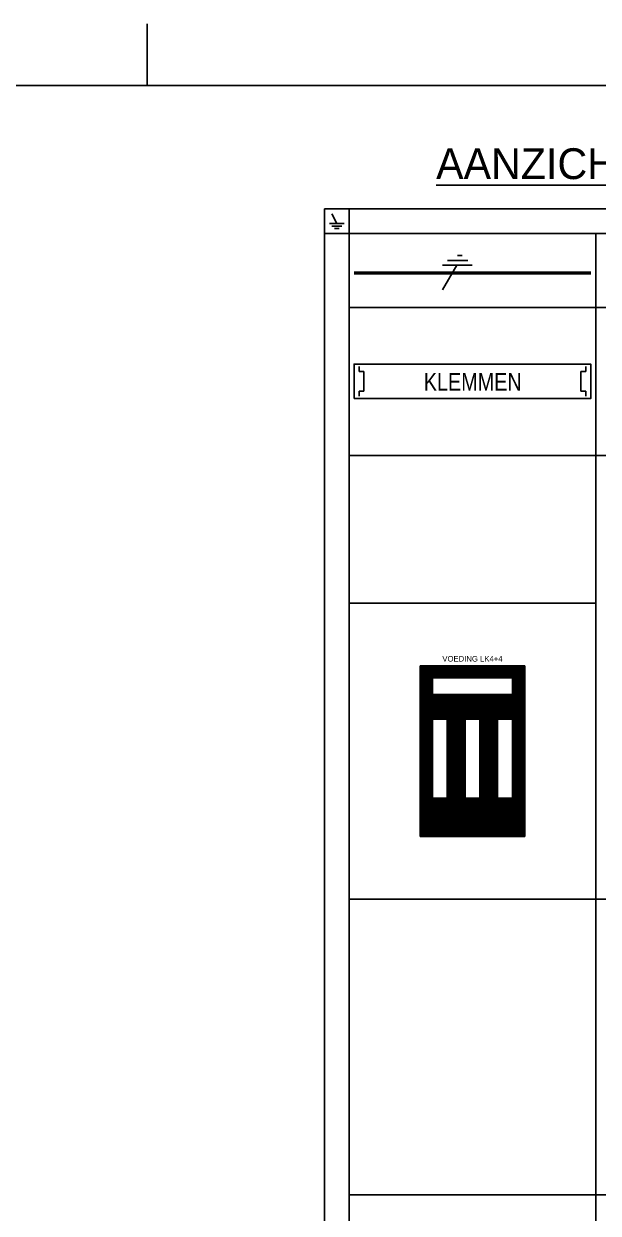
# Model space of a CAD drawing. Header units: millimetres. Extents: x 0 to 420, y 0 to 297.
# Drawn here: x 210 to 303.2, y 104 to 297 of the extents above; entities that cross this region are included whole.
import ezdxf
from ezdxf.enums import TextEntityAlignment as Align

# ---------------------------------------------------------------- set-up
doc = ezdxf.new("R2010")
doc.units = ezdxf.units.MM
for name, color, linetype in [('00kad018', 1, 'CONTINUOUS'), ('00kad070', 5, 'CONTINUOUS'), ('BL$2----_KADER', 7, 'CONTINUOUS'), ('KAST AANZICHT', 1, 'CONTINUOUS'), ('Kast-aanzicht', 1, 'CONTINUOUS')]:
    doc.layers.add(name, color=color, linetype=linetype)
doc.styles.add('BURO-050', font='BUROFONT.shx', dxfattribs={"height": 5})
doc.styles.add('GREEN', font='txt')
doc.styles.add('NOOTER', font='arial.ttf')

# ---------------------------------------------------------------- blocks, each defined once
blk = doc.blocks.new('a3-windesheim-hor')
at = {"layer": '00kad018', "color": 1}
blk.add_line((230, 287), (230, 297), dxfattribs=at)
at = {"layer": '00kad070', "color": 5}
blk.add_line((410, 287), (20, 287), dxfattribs=at)

msp = doc.modelspace()

# ---------------------------------------------------------------- linework, layer by layer
at = {"layer": 'KAST AANZICHT', "color": 1, "linetype": 'Continuous'}
for p, q in [((386.79, 266.97), (258.79, 266.97)), ((258.79, 266.97), (258.79, 90.97)), ((262.79, 266.97), (262.79, 90.97)), ((259.59, 264.57), (261.99, 264.57)), ((259.99, 266.17), (260.79, 264.57)), ((258.79, 262.97), (386.79, 262.97)), ((259.99, 264.17), (261.59, 264.17)), ((260.39, 263.77), (261.19, 263.77)), ((280.34, 259.41), (281.14, 259.41)), ((277.94, 253.81), (280.28, 257.85)), ((277.94, 257.81), (282.74, 257.81)), ((278.74, 258.61), (282.04, 258.61)), ((301.99, 256.69), (263.59, 256.69)), ((301.99, 256.58), (263.59, 256.58)), ((301.99, 256.42), (263.59, 256.42)), ((264.39, 241.37), (264.39, 240.57)), ((301.19, 241.37), (301.19, 240.57)), ((264.39, 240.57), (265.19, 240.57)), ((265.19, 240.57), (265.19, 237.37)), ((301.19, 240.57), (300.39, 240.57)), ((300.39, 240.57), (300.39, 237.37)), ((265.19, 237.37), (264.39, 237.37)), ((264.39, 237.37), (264.39, 236.57)), ((300.39, 237.37), (301.19, 237.37)), ((301.19, 237.37), (301.19, 236.57))]:
    msp.add_line(p, q, dxfattribs=at)
at = {"layer": 'KAST AANZICHT', "linetype": 'Continuous'}
for p, q in [((276.31, 192.81), (274.31, 192.81)), ((276.31, 192.73), (274.31, 192.73)), ((276.31, 192.65), (274.31, 192.65)), ((276.31, 192.57), (274.31, 192.57)), ((276.31, 192.49), (274.31, 192.49)), ((276.31, 192.41), (274.31, 192.41)), ((276.31, 192.33), (274.31, 192.33)), ((276.31, 192.25), (274.31, 192.25)), ((276.31, 192.17), (274.31, 192.17)), ((276.31, 192.09), (274.31, 192.09)), ((276.31, 192.01), (274.31, 192.01)), ((276.31, 191.93), (274.31, 191.93)), ((276.31, 191.85), (274.31, 191.85)), ((276.31, 191.77), (274.31, 191.77)), ((276.31, 191.69), (274.31, 191.69)), ((276.31, 191.61), (274.31, 191.61)), ((276.31, 191.53), (274.31, 191.53)), ((276.31, 191.45), (274.31, 191.45)), ((276.31, 191.37), (274.31, 191.37)), ((276.31, 191.29), (274.31, 191.29)), ((276.31, 191.21), (274.31, 191.21)), ((276.31, 191.13), (274.31, 191.13)), ((289.27, 192.81), (276.31, 192.81)), ((289.27, 192.73), (276.31, 192.73)), ((289.27, 192.65), (276.31, 192.65)), ((289.27, 192.57), (276.31, 192.57)), ((289.27, 192.49), (276.31, 192.49)), ((289.27, 192.41), (276.31, 192.41)), ((289.27, 192.33), (276.31, 192.33)), ((289.27, 192.25), (276.31, 192.25)), ((289.27, 192.17), (276.31, 192.17)), ((289.27, 192.09), (276.31, 192.09)), ((289.27, 192.01), (276.31, 192.01)), ((289.27, 191.93), (276.31, 191.93)), ((289.27, 191.85), (276.31, 191.85)), ((289.27, 191.77), (276.31, 191.77)), ((289.27, 191.69), (276.31, 191.69)), ((289.27, 191.61), (276.31, 191.61)), ((289.27, 191.53), (276.31, 191.53)), ((289.27, 191.45), (276.31, 191.45)), ((289.27, 191.37), (276.31, 191.37)), ((289.27, 191.29), (276.31, 191.29)), ((289.27, 191.21), (276.31, 191.21)), ((289.27, 191.13), (276.31, 191.13)), ((289.27, 192.81), (289.27, 190.89)), ((291.27, 192.73), (289.27, 192.73)), ((291.27, 192.65), (289.27, 192.65)), ((291.27, 192.57), (289.27, 192.57)), ((291.27, 192.49), (289.27, 192.49)), ((291.27, 192.41), (289.27, 192.41)), ((291.27, 192.33), (289.27, 192.33)), ((291.27, 192.25), (289.27, 192.25)), ((291.27, 192.17), (289.27, 192.17)), ((291.27, 192.09), (289.27, 192.09)), ((291.27, 192.01), (289.27, 192.01)), ((291.27, 191.93), (289.27, 191.93)), ((291.27, 191.85), (289.27, 191.85)), ((291.27, 191.77), (289.27, 191.77)), ((291.27, 191.69), (289.27, 191.69)), ((291.27, 191.61), (289.27, 191.61)), ((291.27, 191.53), (289.27, 191.53)), ((291.27, 191.45), (289.27, 191.45)), ((291.27, 191.37), (289.27, 191.37)), ((291.27, 191.29), (289.27, 191.29)), ((291.27, 191.21), (289.27, 191.21)), ((291.27, 191.13), (289.27, 191.13)), ((276.31, 191.05), (274.31, 191.05)), ((276.31, 190.97), (274.31, 190.97)), ((276.31, 190.89), (274.31, 190.89)), ((276.31, 190.81), (274.31, 190.81)), ((276.31, 190.73), (274.31, 190.73)), ((276.31, 190.65), (274.31, 190.65)), ((276.31, 190.57), (274.31, 190.57)), ((276.31, 190.49), (274.31, 190.49)), ((276.31, 190.41), (274.31, 190.41)), ((276.31, 190.33), (274.31, 190.33)), ((276.31, 190.25), (274.31, 190.25)), ((276.31, 190.17), (274.31, 190.17)), ((276.31, 190.09), (274.31, 190.09)), ((276.31, 190.01), (274.31, 190.01)), ((276.31, 189.93), (274.31, 189.93)), ((276.31, 189.85), (274.31, 189.85)), ((276.31, 189.77), (274.31, 189.77)), ((276.31, 189.69), (274.31, 189.69)), ((276.31, 189.61), (274.31, 189.61)), ((276.31, 189.53), (274.31, 189.53)), ((276.31, 189.45), (274.31, 189.45)), ((276.31, 189.37), (274.31, 189.37)), ((276.31, 189.29), (274.31, 189.29)), ((276.31, 189.21), (274.31, 189.21)), ((289.27, 191.05), (276.31, 191.05)), ((289.27, 190.97), (276.31, 190.97)), ((291.27, 191.05), (289.27, 191.05)), ((291.27, 190.97), (289.27, 190.97)), ((291.27, 190.89), (289.27, 190.89)), ((291.27, 190.81), (289.27, 190.81)), ((291.27, 190.73), (289.27, 190.73)), ((291.27, 190.65), (289.27, 190.65)), ((291.27, 190.57), (289.27, 190.57)), ((291.27, 190.49), (289.27, 190.49)), ((291.27, 190.41), (289.27, 190.41)), ((291.27, 190.33), (289.27, 190.33)), ((291.27, 190.25), (289.27, 190.25)), ((291.27, 190.17), (289.27, 190.17)), ((291.27, 190.09), (289.27, 190.09)), ((291.27, 190.01), (289.27, 190.01)), ((291.27, 189.93), (289.27, 189.93)), ((291.27, 189.85), (289.27, 189.85)), ((291.27, 189.77), (289.27, 189.77)), ((291.27, 189.69), (289.27, 189.69)), ((291.27, 189.61), (289.27, 189.61)), ((291.27, 189.53), (289.27, 189.53)), ((291.27, 189.45), (289.27, 189.45)), ((291.27, 189.37), (289.27, 189.37)), ((291.27, 189.29), (289.27, 189.29)), ((291.27, 189.21), (289.27, 189.21)), ((276.31, 189.13), (274.31, 189.13)), ((276.31, 189.05), (274.31, 189.05)), ((276.31, 188.97), (274.31, 188.97)), ((276.31, 188.89), (274.31, 188.89)), ((276.31, 188.81), (274.31, 188.81)), ((276.31, 188.73), (274.31, 188.73)), ((276.31, 188.65), (274.31, 188.65)), ((276.31, 188.57), (274.31, 188.57)), ((276.31, 188.49), (274.31, 188.49)), ((276.31, 188.41), (274.31, 188.41)), ((276.31, 188.33), (274.31, 188.33)), ((276.31, 188.25), (274.31, 188.25)), ((291.27, 188.09), (274.31, 188.09)), ((291.27, 188.01), (274.31, 188.01)), ((291.27, 187.93), (274.31, 187.93)), ((291.27, 187.85), (274.31, 187.85)), ((291.27, 187.77), (274.31, 187.77)), ((291.27, 187.69), (274.31, 187.69)), ((291.27, 187.61), (274.31, 187.61)), ((291.27, 187.53), (274.31, 187.53)), ((291.27, 187.45), (274.31, 187.45)), ((291.27, 187.37), (274.31, 187.37)), ((291.27, 187.29), (274.31, 187.29)), ((291.27, 189.13), (289.27, 189.13)), ((291.27, 189.05), (289.27, 189.05)), ((291.27, 188.97), (289.27, 188.97)), ((291.27, 188.89), (289.27, 188.89)), ((291.27, 188.81), (289.27, 188.81)), ((291.27, 188.73), (289.27, 188.73)), ((291.27, 188.65), (289.27, 188.65)), ((291.27, 188.57), (289.27, 188.57)), ((291.27, 188.49), (289.27, 188.49)), ((291.27, 188.41), (289.27, 188.41)), ((291.27, 188.33), (289.27, 188.33)), ((291.27, 188.25), (289.27, 188.25)), ((291.27, 188.17), (289.27, 188.17)), ((291.27, 188.17), (289.27, 188.17)), ((291.27, 184.17), (291.27, 188.17)), ((291.27, 187.21), (274.31, 187.21)), ((291.27, 187.13), (274.31, 187.13)), ((291.27, 187.05), (274.31, 187.05)), ((291.27, 186.97), (274.31, 186.97)), ((291.27, 186.89), (274.31, 186.89)), ((291.27, 186.81), (274.31, 186.81)), ((291.27, 186.73), (274.31, 186.73)), ((291.27, 186.65), (274.31, 186.65)), ((291.27, 186.57), (274.31, 186.57)), ((291.27, 186.49), (274.31, 186.49)), ((291.27, 186.41), (274.31, 186.41)), ((291.27, 186.33), (274.31, 186.33)), ((291.27, 186.25), (274.31, 186.25)), ((291.27, 186.17), (274.31, 186.17)), ((291.27, 186.09), (274.31, 186.09)), ((291.27, 186.01), (274.31, 186.01)), ((291.27, 185.93), (274.31, 185.93)), ((291.27, 185.85), (274.31, 185.85)), ((291.27, 185.77), (274.31, 185.77)), ((291.27, 185.69), (274.31, 185.69)), ((291.27, 185.61), (274.31, 185.61)), ((291.27, 185.53), (274.31, 185.53)), ((291.27, 185.45), (274.31, 185.45)), ((291.27, 185.37), (274.31, 185.37)), ((291.27, 185.29), (274.31, 185.29)), ((291.27, 185.21), (274.31, 185.21)), ((291.27, 185.13), (274.31, 185.13)), ((291.27, 185.05), (274.31, 185.05)), ((291.27, 184.97), (274.31, 184.97)), ((291.27, 184.89), (274.31, 184.89)), ((291.27, 184.81), (274.31, 184.81)), ((291.27, 184.73), (274.31, 184.73)), ((291.27, 184.65), (274.31, 184.65)), ((291.27, 184.57), (274.31, 184.57)), ((291.27, 184.49), (274.31, 184.49)), ((291.27, 184.41), (274.31, 184.41)), ((291.27, 184.33), (274.31, 184.33)), ((291.27, 184.25), (274.31, 184.25)), ((291.27, 184.17), (274.31, 184.17)), ((276.31, 184.17), (274.31, 184.17)), ((276.31, 184.09), (274.31, 184.09)), ((276.31, 184.01), (274.31, 184.01)), ((276.31, 183.93), (274.31, 183.93)), ((276.31, 183.85), (274.31, 183.85)), ((276.31, 183.77), (274.31, 183.77)), ((276.31, 183.69), (274.31, 183.69)), ((276.31, 183.61), (274.31, 183.61)), ((276.31, 183.53), (274.31, 183.53)), ((276.31, 183.45), (274.31, 183.45)), ((276.31, 183.37), (274.31, 183.37)), ((276.31, 171.37), (276.31, 184.17)), ((281.59, 184.17), (278.71, 184.17)), ((278.71, 184.17), (281.59, 184.17)), ((281.59, 184.09), (278.71, 184.09)), ((281.59, 184.01), (278.71, 184.01)), ((281.59, 183.93), (278.71, 183.93)), ((281.59, 183.85), (278.71, 183.85)), ((281.59, 183.77), (278.71, 183.77)), ((281.59, 183.69), (278.71, 183.69)), ((281.59, 183.61), (278.71, 183.61)), ((281.59, 183.53), (278.71, 183.53)), ((281.59, 183.45), (278.71, 183.45)), ((281.59, 183.37), (278.71, 183.37)), ((281.59, 171.37), (281.59, 184.17)), ((281.59, 184.17), (291.27, 184.17)), ((283.99, 184.17), (283.99, 171.37)), ((286.87, 184.17), (283.99, 184.17)), ((286.87, 184.09), (283.99, 184.09)), ((286.87, 184.01), (283.99, 184.01)), ((286.87, 183.93), (283.99, 183.93)), ((286.87, 183.85), (283.99, 183.85)), ((286.87, 183.77), (283.99, 183.77)), ((286.87, 183.69), (283.99, 183.69)), ((286.87, 183.61), (283.99, 183.61)), ((286.87, 183.53), (283.99, 183.53)), ((286.87, 183.45), (283.99, 183.45)), ((286.87, 183.37), (283.99, 183.37)), ((289.27, 184.17), (289.27, 171.37)), ((291.27, 184.17), (289.27, 184.17)), ((291.27, 184.09), (289.27, 184.09)), ((291.27, 184.01), (289.27, 184.01)), ((291.27, 183.93), (289.27, 183.93)), ((291.27, 183.85), (289.27, 183.85)), ((291.27, 183.77), (289.27, 183.77)), ((291.27, 183.69), (289.27, 183.69)), ((291.27, 183.61), (289.27, 183.61)), ((291.27, 183.53), (289.27, 183.53)), ((291.27, 183.45), (289.27, 183.45)), ((291.27, 183.37), (289.27, 183.37)), ((276.31, 183.29), (274.31, 183.29)), ((276.31, 183.21), (274.31, 183.21)), ((276.31, 183.13), (274.31, 183.13)), ((276.31, 183.05), (274.31, 183.05)), ((276.31, 182.97), (274.31, 182.97)), ((276.31, 182.89), (274.31, 182.89)), ((276.31, 182.81), (274.31, 182.81)), ((276.31, 182.73), (274.31, 182.73)), ((276.31, 182.65), (274.31, 182.65)), ((276.31, 182.57), (274.31, 182.57)), ((276.31, 182.49), (274.31, 182.49)), ((276.31, 182.41), (274.31, 182.41)), ((276.31, 182.33), (274.31, 182.33)), ((276.31, 182.25), (274.31, 182.25)), ((276.31, 182.17), (274.31, 182.17)), ((276.31, 182.09), (274.31, 182.09)), ((276.31, 182.01), (274.31, 182.01)), ((276.31, 181.93), (274.31, 181.93)), ((276.31, 181.85), (274.31, 181.85)), ((276.31, 181.77), (274.31, 181.77)), ((276.31, 181.69), (274.31, 181.69)), ((276.31, 181.61), (274.31, 181.61)), ((276.31, 181.53), (274.31, 181.53)), ((276.31, 181.45), (274.31, 181.45)), ((281.59, 183.29), (278.71, 183.29)), ((281.59, 183.21), (278.71, 183.21)), ((281.59, 183.13), (278.71, 183.13)), ((281.59, 183.05), (278.71, 183.05)), ((281.59, 182.97), (278.71, 182.97)), ((281.59, 182.89), (278.71, 182.89)), ((281.59, 182.81), (278.71, 182.81)), ((281.59, 182.73), (278.71, 182.73)), ((281.59, 182.65), (278.71, 182.65)), ((281.59, 182.57), (278.71, 182.57)), ((281.59, 182.49), (278.71, 182.49)), ((281.59, 182.41), (278.71, 182.41)), ((281.59, 182.33), (278.71, 182.33)), ((281.59, 182.25), (278.71, 182.25)), ((281.59, 182.17), (278.71, 182.17)), ((281.59, 182.09), (278.71, 182.09)), ((281.59, 182.01), (278.71, 182.01)), ((281.59, 181.93), (278.71, 181.93)), ((281.59, 181.85), (278.71, 181.85)), ((281.59, 181.77), (278.71, 181.77)), ((281.59, 181.69), (278.71, 181.69)), ((281.59, 181.61), (278.71, 181.61)), ((281.59, 181.53), (278.71, 181.53)), ((281.59, 181.45), (278.71, 181.45)), ((286.87, 183.29), (283.99, 183.29)), ((286.87, 183.21), (283.99, 183.21)), ((286.87, 183.13), (283.99, 183.13)), ((286.87, 183.05), (283.99, 183.05)), ((286.87, 182.97), (283.99, 182.97)), ((286.87, 182.89), (283.99, 182.89)), ((286.87, 182.81), (283.99, 182.81)), ((286.87, 182.73), (283.99, 182.73)), ((286.87, 182.65), (283.99, 182.65)), ((286.87, 182.57), (283.99, 182.57)), ((286.87, 182.49), (283.99, 182.49)), ((286.87, 182.41), (283.99, 182.41)), ((286.87, 182.33), (283.99, 182.33)), ((286.87, 182.25), (283.99, 182.25)), ((286.87, 182.17), (283.99, 182.17)), ((286.87, 182.09), (283.99, 182.09)), ((286.87, 182.01), (283.99, 182.01)), ((286.87, 181.93), (283.99, 181.93)), ((286.87, 181.85), (283.99, 181.85)), ((286.87, 181.77), (283.99, 181.77)), ((286.87, 181.69), (283.99, 181.69)), ((286.87, 181.61), (283.99, 181.61)), ((286.87, 181.53), (283.99, 181.53)), ((286.87, 181.45), (283.99, 181.45)), ((291.27, 183.29), (289.27, 183.29)), ((291.27, 183.21), (289.27, 183.21)), ((291.27, 183.13), (289.27, 183.13)), ((291.27, 183.05), (289.27, 183.05)), ((291.27, 182.97), (289.27, 182.97)), ((291.27, 182.89), (289.27, 182.89)), ((291.27, 182.81), (289.27, 182.81)), ((291.27, 182.73), (289.27, 182.73)), ((291.27, 182.65), (289.27, 182.65)), ((291.27, 182.57), (289.27, 182.57)), ((291.27, 182.49), (289.27, 182.49)), ((291.27, 182.41), (289.27, 182.41)), ((291.27, 182.33), (289.27, 182.33)), ((291.27, 182.25), (289.27, 182.25)), ((291.27, 182.17), (289.27, 182.17)), ((291.27, 182.09), (289.27, 182.09)), ((291.27, 182.01), (289.27, 182.01)), ((291.27, 181.93), (289.27, 181.93)), ((291.27, 181.85), (289.27, 181.85)), ((291.27, 181.77), (289.27, 181.77)), ((291.27, 181.69), (289.27, 181.69)), ((291.27, 181.61), (289.27, 181.61)), ((291.27, 181.53), (289.27, 181.53)), ((291.27, 181.45), (289.27, 181.45)), ((276.31, 181.37), (274.31, 181.37)), ((276.31, 181.29), (274.31, 181.29)), ((276.31, 181.21), (274.31, 181.21)), ((276.31, 181.13), (274.31, 181.13)), ((276.31, 181.05), (274.31, 181.05)), ((276.31, 180.97), (274.31, 180.97)), ((276.31, 180.89), (274.31, 180.89)), ((276.31, 180.81), (274.31, 180.81)), ((276.31, 180.73), (274.31, 180.73)), ((276.31, 180.65), (274.31, 180.65)), ((276.31, 180.57), (274.31, 180.57)), ((276.31, 180.49), (274.31, 180.49)), ((276.31, 180.41), (274.31, 180.41)), ((276.31, 180.33), (274.31, 180.33)), ((276.31, 180.25), (274.31, 180.25)), ((276.31, 180.17), (274.31, 180.17)), ((276.31, 180.09), (274.31, 180.09)), ((276.31, 180.01), (274.31, 180.01)), ((276.31, 179.93), (274.31, 179.93)), ((276.31, 179.85), (274.31, 179.85)), ((276.31, 179.77), (274.31, 179.77)), ((276.31, 179.69), (274.31, 179.69)), ((276.31, 179.61), (274.31, 179.61)), ((276.31, 179.53), (274.31, 179.53)), ((281.59, 181.37), (278.71, 181.37)), ((281.59, 181.29), (278.71, 181.29)), ((281.59, 181.21), (278.71, 181.21)), ((281.59, 181.13), (278.71, 181.13)), ((281.59, 181.05), (278.71, 181.05)), ((281.59, 180.97), (278.71, 180.97)), ((281.59, 180.89), (278.71, 180.89)), ((281.59, 180.81), (278.71, 180.81)), ((281.59, 180.73), (278.71, 180.73)), ((281.59, 180.65), (278.71, 180.65)), ((281.59, 180.57), (278.71, 180.57)), ((281.59, 180.49), (278.71, 180.49)), ((281.59, 180.41), (278.71, 180.41)), ((281.59, 180.33), (278.71, 180.33)), ((281.59, 180.25), (278.71, 180.25)), ((281.59, 180.17), (278.71, 180.17)), ((281.59, 180.09), (278.71, 180.09)), ((281.59, 180.01), (278.71, 180.01)), ((281.59, 179.93), (278.71, 179.93)), ((281.59, 179.85), (278.71, 179.85)), ((281.59, 179.77), (278.71, 179.77)), ((281.59, 179.69), (278.71, 179.69)), ((281.59, 179.61), (278.71, 179.61)), ((281.59, 179.53), (278.71, 179.53)), ((286.87, 181.37), (283.99, 181.37)), ((286.87, 181.29), (283.99, 181.29)), ((286.87, 181.21), (283.99, 181.21)), ((286.87, 181.13), (283.99, 181.13)), ((286.87, 181.05), (283.99, 181.05)), ((286.87, 180.97), (283.99, 180.97)), ((286.87, 180.89), (283.99, 180.89)), ((286.87, 180.81), (283.99, 180.81)), ((286.87, 180.73), (283.99, 180.73)), ((286.87, 180.65), (283.99, 180.65)), ((286.87, 180.57), (283.99, 180.57)), ((286.87, 180.49), (283.99, 180.49)), ((286.87, 180.41), (283.99, 180.41)), ((286.87, 180.33), (283.99, 180.33)), ((286.87, 180.25), (283.99, 180.25)), ((286.87, 180.17), (283.99, 180.17)), ((286.87, 180.09), (283.99, 180.09)), ((286.87, 180.01), (283.99, 180.01)), ((286.87, 179.93), (283.99, 179.93)), ((286.87, 179.85), (283.99, 179.85)), ((286.87, 179.77), (283.99, 179.77)), ((286.87, 179.69), (283.99, 179.69)), ((286.87, 179.61), (283.99, 179.61)), ((286.87, 179.53), (283.99, 179.53)), ((291.27, 181.37), (289.27, 181.37)), ((291.27, 181.29), (289.27, 181.29)), ((291.27, 181.21), (289.27, 181.21)), ((291.27, 181.13), (289.27, 181.13)), ((291.27, 181.05), (289.27, 181.05)), ((291.27, 180.97), (289.27, 180.97)), ((291.27, 180.89), (289.27, 180.89)), ((291.27, 180.81), (289.27, 180.81)), ((291.27, 180.73), (289.27, 180.73)), ((291.27, 180.65), (289.27, 180.65)), ((291.27, 180.57), (289.27, 180.57)), ((291.27, 180.49), (289.27, 180.49)), ((291.27, 180.41), (289.27, 180.41)), ((291.27, 180.33), (289.27, 180.33)), ((291.27, 180.25), (289.27, 180.25)), ((291.27, 180.17), (289.27, 180.17)), ((291.27, 180.09), (289.27, 180.09)), ((291.27, 180.01), (289.27, 180.01)), ((291.27, 179.93), (289.27, 179.93)), ((291.27, 179.85), (289.27, 179.85)), ((291.27, 179.77), (289.27, 179.77)), ((291.27, 179.69), (289.27, 179.69)), ((291.27, 179.61), (289.27, 179.61)), ((291.27, 179.53), (289.27, 179.53)), ((276.31, 179.45), (274.31, 179.45)), ((276.31, 179.37), (274.31, 179.37)), ((276.31, 179.29), (274.31, 179.29)), ((276.31, 179.21), (274.31, 179.21)), ((276.31, 179.13), (274.31, 179.13)), ((276.31, 179.05), (274.31, 179.05)), ((276.31, 178.97), (274.31, 178.97)), ((276.31, 178.89), (274.31, 178.89)), ((276.31, 178.81), (274.31, 178.81)), ((276.31, 178.73), (274.31, 178.73)), ((276.31, 178.65), (274.31, 178.65)), ((276.31, 178.57), (274.31, 178.57)), ((276.31, 178.49), (274.31, 178.49)), ((276.31, 178.41), (274.31, 178.41)), ((276.31, 178.33), (274.31, 178.33)), ((276.31, 178.25), (274.31, 178.25)), ((276.31, 178.17), (274.31, 178.17)), ((276.31, 178.09), (274.31, 178.09)), ((276.31, 178.01), (274.31, 178.01)), ((276.31, 177.93), (274.31, 177.93)), ((276.31, 177.85), (274.31, 177.85)), ((276.31, 177.77), (274.31, 177.77)), ((276.31, 177.69), (274.31, 177.69)), ((276.31, 177.61), (274.31, 177.61)), ((281.59, 179.45), (278.71, 179.45)), ((281.59, 179.37), (278.71, 179.37)), ((281.59, 179.29), (278.71, 179.29)), ((281.59, 179.21), (278.71, 179.21)), ((281.59, 179.13), (278.71, 179.13)), ((281.59, 179.05), (278.71, 179.05)), ((281.59, 178.97), (278.71, 178.97)), ((281.59, 178.89), (278.71, 178.89)), ((281.59, 178.81), (278.71, 178.81)), ((281.59, 178.73), (278.71, 178.73)), ((281.59, 178.65), (278.71, 178.65)), ((281.59, 178.57), (278.71, 178.57)), ((281.59, 178.49), (278.71, 178.49)), ((281.59, 178.41), (278.71, 178.41)), ((281.59, 178.33), (278.71, 178.33)), ((281.59, 178.25), (278.71, 178.25)), ((281.59, 178.17), (278.71, 178.17)), ((281.59, 178.09), (278.71, 178.09)), ((281.59, 178.01), (278.71, 178.01)), ((281.59, 177.93), (278.71, 177.93)), ((281.59, 177.85), (278.71, 177.85)), ((281.59, 177.77), (278.71, 177.77)), ((281.59, 177.69), (278.71, 177.69)), ((281.59, 177.61), (278.71, 177.61)), ((286.87, 179.45), (283.99, 179.45)), ((286.87, 179.37), (283.99, 179.37)), ((286.87, 179.29), (283.99, 179.29)), ((286.87, 179.21), (283.99, 179.21)), ((286.87, 179.13), (283.99, 179.13)), ((286.87, 179.05), (283.99, 179.05)), ((286.87, 178.97), (283.99, 178.97)), ((286.87, 178.89), (283.99, 178.89)), ((286.87, 178.81), (283.99, 178.81)), ((286.87, 178.73), (283.99, 178.73)), ((286.87, 178.65), (283.99, 178.65)), ((286.87, 178.57), (283.99, 178.57)), ((286.87, 178.49), (283.99, 178.49)), ((286.87, 178.41), (283.99, 178.41)), ((286.87, 178.33), (283.99, 178.33)), ((286.87, 178.25), (283.99, 178.25)), ((286.87, 178.17), (283.99, 178.17)), ((286.87, 178.09), (283.99, 178.09)), ((286.87, 178.01), (283.99, 178.01)), ((286.87, 177.93), (283.99, 177.93)), ((286.87, 177.85), (283.99, 177.85)), ((286.87, 177.77), (283.99, 177.77)), ((286.87, 177.69), (283.99, 177.69)), ((286.87, 177.61), (283.99, 177.61)), ((291.27, 179.45), (289.27, 179.45)), ((291.27, 179.37), (289.27, 179.37)), ((291.27, 179.29), (289.27, 179.29)), ((291.27, 179.21), (289.27, 179.21)), ((291.27, 179.13), (289.27, 179.13)), ((291.27, 179.05), (289.27, 179.05)), ((291.27, 178.97), (289.27, 178.97)), ((291.27, 178.89), (289.27, 178.89)), ((291.27, 178.81), (289.27, 178.81)), ((291.27, 178.73), (289.27, 178.73)), ((291.27, 178.65), (289.27, 178.65)), ((291.27, 178.57), (289.27, 178.57)), ((291.27, 178.49), (289.27, 178.49)), ((291.27, 178.41), (289.27, 178.41)), ((291.27, 178.33), (289.27, 178.33)), ((291.27, 178.25), (289.27, 178.25)), ((291.27, 178.17), (289.27, 178.17)), ((291.27, 178.09), (289.27, 178.09)), ((291.27, 178.01), (289.27, 178.01)), ((291.27, 177.93), (289.27, 177.93)), ((291.27, 177.85), (289.27, 177.85)), ((291.27, 177.77), (289.27, 177.77)), ((291.27, 177.69), (289.27, 177.69)), ((291.27, 177.61), (289.27, 177.61)), ((276.31, 177.53), (274.31, 177.53)), ((276.31, 177.45), (274.31, 177.45)), ((276.31, 177.37), (274.31, 177.37)), ((276.31, 177.29), (274.31, 177.29)), ((276.31, 177.21), (274.31, 177.21)), ((276.31, 177.13), (274.31, 177.13)), ((276.31, 177.05), (274.31, 177.05)), ((276.31, 176.97), (274.31, 176.97)), ((276.31, 176.89), (274.31, 176.89)), ((276.31, 176.81), (274.31, 176.81)), ((276.31, 176.73), (274.31, 176.73)), ((276.31, 176.65), (274.31, 176.65)), ((276.31, 176.57), (274.31, 176.57)), ((276.31, 176.49), (274.31, 176.49)), ((276.31, 176.41), (274.31, 176.41)), ((276.31, 176.33), (274.31, 176.33)), ((276.31, 176.25), (274.31, 176.25)), ((276.31, 176.17), (274.31, 176.17)), ((276.31, 176.09), (274.31, 176.09)), ((276.31, 176.01), (274.31, 176.01)), ((276.31, 175.93), (274.31, 175.93)), ((276.31, 175.85), (274.31, 175.85)), ((276.31, 175.77), (274.31, 175.77)), ((276.31, 175.69), (274.31, 175.69)), ((281.59, 177.53), (278.71, 177.53)), ((281.59, 177.45), (278.71, 177.45)), ((281.59, 177.37), (278.71, 177.37)), ((281.59, 177.29), (278.71, 177.29)), ((281.59, 177.21), (278.71, 177.21)), ((281.59, 177.13), (278.71, 177.13)), ((281.59, 177.05), (278.71, 177.05)), ((281.59, 176.97), (278.71, 176.97)), ((281.59, 176.89), (278.71, 176.89)), ((281.59, 176.81), (278.71, 176.81)), ((281.59, 176.73), (278.71, 176.73)), ((281.59, 176.65), (278.71, 176.65)), ((281.59, 176.57), (278.71, 176.57)), ((281.59, 176.49), (278.71, 176.49)), ((281.59, 176.41), (278.71, 176.41)), ((281.59, 176.33), (278.71, 176.33)), ((281.59, 176.25), (278.71, 176.25)), ((281.59, 176.17), (278.71, 176.17)), ((281.59, 176.09), (278.71, 176.09)), ((281.59, 176.01), (278.71, 176.01)), ((281.59, 175.93), (278.71, 175.93)), ((281.59, 175.85), (278.71, 175.85)), ((281.59, 175.77), (278.71, 175.77)), ((281.59, 175.69), (278.71, 175.69)), ((286.87, 177.53), (283.99, 177.53)), ((286.87, 177.45), (283.99, 177.45)), ((286.87, 177.37), (283.99, 177.37)), ((286.87, 177.29), (283.99, 177.29)), ((286.87, 177.21), (283.99, 177.21)), ((286.87, 177.13), (283.99, 177.13)), ((286.87, 177.05), (283.99, 177.05)), ((286.87, 176.97), (283.99, 176.97)), ((286.87, 176.89), (283.99, 176.89)), ((286.87, 176.81), (283.99, 176.81)), ((286.87, 176.73), (283.99, 176.73)), ((286.87, 176.65), (283.99, 176.65)), ((286.87, 176.57), (283.99, 176.57)), ((286.87, 176.49), (283.99, 176.49)), ((286.87, 176.41), (283.99, 176.41)), ((286.87, 176.33), (283.99, 176.33)), ((286.87, 176.25), (283.99, 176.25)), ((286.87, 176.17), (283.99, 176.17)), ((286.87, 176.09), (283.99, 176.09)), ((286.87, 176.01), (283.99, 176.01)), ((286.87, 175.93), (283.99, 175.93)), ((286.87, 175.85), (283.99, 175.85)), ((286.87, 175.77), (283.99, 175.77)), ((286.87, 175.69), (283.99, 175.69)), ((291.27, 177.53), (289.27, 177.53)), ((291.27, 177.45), (289.27, 177.45)), ((291.27, 177.37), (289.27, 177.37)), ((291.27, 177.29), (289.27, 177.29)), ((291.27, 177.21), (289.27, 177.21)), ((291.27, 177.13), (289.27, 177.13)), ((291.27, 177.05), (289.27, 177.05)), ((291.27, 176.97), (289.27, 176.97)), ((291.27, 176.89), (289.27, 176.89)), ((291.27, 176.81), (289.27, 176.81)), ((291.27, 176.73), (289.27, 176.73)), ((291.27, 176.65), (289.27, 176.65)), ((291.27, 176.57), (289.27, 176.57)), ((291.27, 176.49), (289.27, 176.49)), ((291.27, 176.41), (289.27, 176.41)), ((291.27, 176.33), (289.27, 176.33)), ((291.27, 176.25), (289.27, 176.25)), ((291.27, 176.17), (289.27, 176.17)), ((291.27, 176.09), (289.27, 176.09)), ((291.27, 176.01), (289.27, 176.01)), ((291.27, 175.93), (289.27, 175.93)), ((291.27, 175.85), (289.27, 175.85)), ((291.27, 175.77), (289.27, 175.77)), ((291.27, 175.69), (289.27, 175.69)), ((276.31, 175.61), (274.31, 175.61)), ((276.31, 175.53), (274.31, 175.53)), ((276.31, 175.45), (274.31, 175.45)), ((276.31, 175.37), (274.31, 175.37)), ((276.31, 175.29), (274.31, 175.29)), ((276.31, 175.21), (274.31, 175.21)), ((276.31, 175.13), (274.31, 175.13)), ((276.31, 175.05), (274.31, 175.05)), ((276.31, 174.97), (274.31, 174.97)), ((276.31, 174.89), (274.31, 174.89)), ((276.31, 174.81), (274.31, 174.81)), ((276.31, 174.73), (274.31, 174.73)), ((276.31, 174.65), (274.31, 174.65)), ((276.31, 174.57), (274.31, 174.57)), ((276.31, 174.49), (274.31, 174.49)), ((276.31, 174.41), (274.31, 174.41)), ((276.31, 174.33), (274.31, 174.33)), ((276.31, 174.25), (274.31, 174.25)), ((276.31, 174.17), (274.31, 174.17)), ((276.31, 174.09), (274.31, 174.09)), ((276.31, 174.01), (274.31, 174.01)), ((276.31, 173.93), (274.31, 173.93)), ((276.31, 173.85), (274.31, 173.85)), ((276.31, 173.77), (274.31, 173.77)), ((281.59, 175.61), (278.71, 175.61)), ((281.59, 175.53), (278.71, 175.53)), ((281.59, 175.45), (278.71, 175.45)), ((281.59, 175.37), (278.71, 175.37)), ((281.59, 175.29), (278.71, 175.29)), ((281.59, 175.21), (278.71, 175.21)), ((281.59, 175.13), (278.71, 175.13)), ((281.59, 175.05), (278.71, 175.05)), ((281.59, 174.97), (278.71, 174.97)), ((281.59, 174.89), (278.71, 174.89)), ((281.59, 174.81), (278.71, 174.81)), ((281.59, 174.73), (278.71, 174.73)), ((281.59, 174.65), (278.71, 174.65)), ((281.59, 174.57), (278.71, 174.57)), ((281.59, 174.49), (278.71, 174.49)), ((281.59, 174.41), (278.71, 174.41)), ((281.59, 174.33), (278.71, 174.33)), ((281.59, 174.25), (278.71, 174.25)), ((281.59, 174.17), (278.71, 174.17)), ((281.59, 174.09), (278.71, 174.09)), ((281.59, 174.01), (278.71, 174.01)), ((281.59, 173.93), (278.71, 173.93)), ((281.59, 173.85), (278.71, 173.85)), ((281.59, 173.77), (278.71, 173.77)), ((286.87, 175.61), (283.99, 175.61)), ((286.87, 175.53), (283.99, 175.53)), ((286.87, 175.45), (283.99, 175.45)), ((286.87, 175.37), (283.99, 175.37)), ((286.87, 175.29), (283.99, 175.29)), ((286.87, 175.21), (283.99, 175.21)), ((286.87, 175.13), (283.99, 175.13)), ((286.87, 175.05), (283.99, 175.05)), ((286.87, 174.97), (283.99, 174.97)), ((286.87, 174.89), (283.99, 174.89)), ((286.87, 174.81), (283.99, 174.81)), ((286.87, 174.73), (283.99, 174.73)), ((286.87, 174.65), (283.99, 174.65)), ((286.87, 174.57), (283.99, 174.57)), ((286.87, 174.49), (283.99, 174.49)), ((286.87, 174.41), (283.99, 174.41)), ((286.87, 174.33), (283.99, 174.33)), ((286.87, 174.25), (283.99, 174.25)), ((286.87, 174.17), (283.99, 174.17)), ((286.87, 174.09), (283.99, 174.09)), ((286.87, 174.01), (283.99, 174.01)), ((286.87, 173.93), (283.99, 173.93)), ((286.87, 173.85), (283.99, 173.85)), ((286.87, 173.77), (283.99, 173.77)), ((291.27, 175.61), (289.27, 175.61)), ((291.27, 175.53), (289.27, 175.53)), ((291.27, 175.45), (289.27, 175.45)), ((291.27, 175.37), (289.27, 175.37)), ((291.27, 175.29), (289.27, 175.29)), ((291.27, 175.21), (289.27, 175.21)), ((291.27, 175.13), (289.27, 175.13)), ((291.27, 175.05), (289.27, 175.05)), ((291.27, 174.97), (289.27, 174.97)), ((291.27, 174.89), (289.27, 174.89)), ((291.27, 174.81), (289.27, 174.81)), ((291.27, 174.73), (289.27, 174.73)), ((291.27, 174.65), (289.27, 174.65)), ((291.27, 174.57), (289.27, 174.57)), ((291.27, 174.49), (289.27, 174.49)), ((291.27, 174.41), (289.27, 174.41)), ((291.27, 174.33), (289.27, 174.33)), ((291.27, 174.25), (289.27, 174.25)), ((291.27, 174.17), (289.27, 174.17)), ((291.27, 174.09), (289.27, 174.09)), ((291.27, 174.01), (289.27, 174.01)), ((291.27, 173.93), (289.27, 173.93)), ((291.27, 173.85), (289.27, 173.85)), ((291.27, 173.77), (289.27, 173.77)), ((276.31, 173.69), (274.31, 173.69)), ((276.31, 173.61), (274.31, 173.61)), ((276.31, 173.53), (274.31, 173.53)), ((276.31, 173.45), (274.31, 173.45)), ((276.31, 173.37), (274.31, 173.37)), ((276.31, 173.29), (274.31, 173.29)), ((276.31, 173.21), (274.31, 173.21)), ((276.31, 173.13), (274.31, 173.13)), ((276.31, 173.05), (274.31, 173.05)), ((276.31, 172.97), (274.31, 172.97)), ((276.31, 172.89), (274.31, 172.89)), ((276.31, 172.81), (274.31, 172.81)), ((276.31, 172.73), (274.31, 172.73)), ((276.31, 172.65), (274.31, 172.65)), ((276.31, 172.57), (274.31, 172.57)), ((276.31, 172.49), (274.31, 172.49)), ((276.31, 172.41), (274.31, 172.41)), ((276.31, 172.33), (274.31, 172.33)), ((276.31, 172.25), (274.31, 172.25)), ((276.31, 172.17), (274.31, 172.17)), ((276.31, 172.09), (274.31, 172.09)), ((276.31, 172.01), (274.31, 172.01)), ((276.31, 171.93), (274.31, 171.93)), ((276.31, 171.85), (274.31, 171.85)), ((281.59, 173.69), (278.71, 173.69)), ((281.59, 173.61), (278.71, 173.61)), ((281.59, 173.53), (278.71, 173.53)), ((281.59, 173.45), (278.71, 173.45)), ((281.59, 173.37), (278.71, 173.37)), ((281.59, 173.29), (278.71, 173.29)), ((281.59, 173.21), (278.71, 173.21)), ((281.59, 173.13), (278.71, 173.13)), ((281.59, 173.05), (278.71, 173.05)), ((281.59, 172.97), (278.71, 172.97)), ((281.59, 172.89), (278.71, 172.89)), ((281.59, 172.81), (278.71, 172.81)), ((281.59, 172.73), (278.71, 172.73)), ((281.59, 172.65), (278.71, 172.65)), ((281.59, 172.57), (278.71, 172.57)), ((281.59, 172.49), (278.71, 172.49)), ((281.59, 172.41), (278.71, 172.41)), ((281.59, 172.33), (278.71, 172.33)), ((281.59, 172.25), (278.71, 172.25)), ((281.59, 172.17), (278.71, 172.17)), ((281.59, 172.09), (278.71, 172.09)), ((281.59, 172.01), (278.71, 172.01)), ((281.59, 171.93), (278.71, 171.93)), ((281.59, 171.85), (278.71, 171.85)), ((286.87, 173.69), (283.99, 173.69)), ((286.87, 173.61), (283.99, 173.61)), ((286.87, 173.53), (283.99, 173.53)), ((286.87, 173.45), (283.99, 173.45)), ((286.87, 173.37), (283.99, 173.37)), ((286.87, 173.29), (283.99, 173.29)), ((286.87, 173.21), (283.99, 173.21)), ((286.87, 173.13), (283.99, 173.13)), ((286.87, 173.05), (283.99, 173.05)), ((286.87, 172.97), (283.99, 172.97)), ((286.87, 172.89), (283.99, 172.89)), ((286.87, 172.81), (283.99, 172.81)), ((286.87, 172.73), (283.99, 172.73)), ((286.87, 172.65), (283.99, 172.65)), ((286.87, 172.57), (283.99, 172.57)), ((286.87, 172.49), (283.99, 172.49)), ((286.87, 172.41), (283.99, 172.41)), ((286.87, 172.33), (283.99, 172.33)), ((286.87, 172.25), (283.99, 172.25)), ((286.87, 172.17), (283.99, 172.17)), ((286.87, 172.09), (283.99, 172.09)), ((286.87, 172.01), (283.99, 172.01)), ((286.87, 171.93), (283.99, 171.93)), ((286.87, 171.85), (283.99, 171.85)), ((291.27, 173.69), (289.27, 173.69)), ((291.27, 173.61), (289.27, 173.61)), ((291.27, 173.53), (289.27, 173.53)), ((291.27, 173.45), (289.27, 173.45)), ((291.27, 173.37), (289.27, 173.37)), ((291.27, 173.29), (289.27, 173.29)), ((291.27, 173.21), (289.27, 173.21)), ((291.27, 173.13), (289.27, 173.13)), ((291.27, 173.05), (289.27, 173.05)), ((291.27, 172.97), (289.27, 172.97)), ((291.27, 172.89), (289.27, 172.89)), ((291.27, 172.81), (289.27, 172.81)), ((291.27, 172.73), (289.27, 172.73)), ((291.27, 172.65), (289.27, 172.65)), ((291.27, 172.57), (289.27, 172.57)), ((291.27, 172.49), (289.27, 172.49)), ((291.27, 172.41), (289.27, 172.41)), ((291.27, 172.33), (289.27, 172.33)), ((291.27, 172.25), (289.27, 172.25)), ((291.27, 172.17), (289.27, 172.17)), ((291.27, 172.09), (289.27, 172.09)), ((291.27, 172.01), (289.27, 172.01)), ((291.27, 171.93), (289.27, 171.93)), ((291.27, 171.85), (289.27, 171.85)), ((276.31, 171.77), (274.31, 171.77)), ((276.31, 171.69), (274.31, 171.69)), ((276.31, 171.61), (274.31, 171.61)), ((276.31, 171.53), (274.31, 171.53)), ((276.31, 171.45), (274.31, 171.45)), ((276.31, 171.37), (274.31, 171.37)), ((291.27, 171.29), (274.31, 171.29)), ((291.27, 171.21), (274.31, 171.21)), ((291.27, 171.13), (274.31, 171.13)), ((291.27, 171.05), (274.31, 171.05)), ((291.27, 170.97), (274.31, 170.97)), ((291.27, 170.89), (274.31, 170.89)), ((291.27, 170.81), (274.31, 170.81)), ((291.27, 170.73), (274.31, 170.73)), ((291.27, 170.65), (274.31, 170.65)), ((291.27, 170.57), (274.31, 170.57)), ((291.27, 170.49), (274.31, 170.49)), ((291.27, 170.41), (274.31, 170.41)), ((291.27, 170.33), (274.31, 170.33)), ((291.27, 170.25), (274.31, 170.25)), ((291.27, 170.17), (274.31, 170.17)), ((291.27, 170.09), (274.31, 170.09)), ((291.27, 170.01), (274.31, 170.01)), ((291.27, 169.93), (274.31, 169.93)), ((291.27, 169.85), (274.31, 169.85)), ((281.59, 171.77), (278.71, 171.77)), ((281.59, 171.69), (278.71, 171.69)), ((281.59, 171.61), (278.71, 171.61)), ((281.59, 171.53), (278.71, 171.53)), ((281.59, 171.45), (278.71, 171.45)), ((281.59, 171.37), (278.71, 171.37)), ((286.87, 171.77), (283.99, 171.77)), ((286.87, 171.69), (283.99, 171.69)), ((286.87, 171.61), (283.99, 171.61)), ((286.87, 171.53), (283.99, 171.53)), ((286.87, 171.45), (283.99, 171.45)), ((286.87, 171.37), (283.99, 171.37)), ((291.27, 171.77), (289.27, 171.77)), ((291.27, 171.69), (289.27, 171.69)), ((291.27, 171.61), (289.27, 171.61)), ((291.27, 171.53), (289.27, 171.53)), ((291.27, 171.45), (289.27, 171.45)), ((291.27, 171.37), (289.27, 171.37)), ((291.27, 171.37), (289.27, 171.37)), ((291.27, 165.13), (291.27, 171.37)), ((291.27, 169.77), (274.31, 169.77)), ((291.27, 169.69), (274.31, 169.69)), ((291.27, 169.61), (274.31, 169.61)), ((291.27, 169.53), (274.31, 169.53)), ((291.27, 169.45), (274.31, 169.45)), ((291.27, 169.37), (274.31, 169.37)), ((291.27, 169.29), (274.31, 169.29)), ((291.27, 169.21), (274.31, 169.21)), ((291.27, 169.13), (274.31, 169.13)), ((291.27, 169.05), (274.31, 169.05)), ((291.27, 168.97), (274.31, 168.97)), ((291.27, 168.89), (274.31, 168.89)), ((291.27, 168.81), (274.31, 168.81)), ((291.27, 168.73), (274.31, 168.73)), ((291.27, 168.65), (274.31, 168.65)), ((291.27, 168.57), (274.31, 168.57)), ((291.27, 168.49), (274.31, 168.49)), ((291.27, 168.41), (274.31, 168.41)), ((291.27, 168.33), (274.31, 168.33)), ((291.27, 168.25), (274.31, 168.25)), ((291.27, 168.17), (274.31, 168.17)), ((291.27, 168.09), (274.31, 168.09)), ((291.27, 168.01), (274.31, 168.01)), ((291.27, 167.93), (274.31, 167.93)), ((291.27, 167.85), (274.31, 167.85)), ((291.27, 167.77), (274.31, 167.77)), ((291.27, 167.69), (274.31, 167.69)), ((291.27, 167.61), (274.31, 167.61)), ((291.27, 167.53), (274.31, 167.53)), ((291.27, 167.45), (274.31, 167.45)), ((291.27, 167.37), (274.31, 167.37)), ((291.27, 167.29), (274.31, 167.29)), ((291.27, 167.21), (274.31, 167.21)), ((291.27, 167.13), (274.31, 167.13)), ((291.27, 167.05), (274.31, 167.05)), ((291.27, 166.97), (274.31, 166.97)), ((291.27, 166.89), (274.31, 166.89)), ((291.27, 166.81), (274.31, 166.81)), ((291.27, 166.73), (274.31, 166.73)), ((291.27, 166.65), (274.31, 166.65)), ((291.27, 166.57), (274.31, 166.57)), ((291.27, 166.49), (274.31, 166.49)), ((291.27, 166.41), (274.31, 166.41)), ((291.27, 166.33), (274.31, 166.33)), ((291.27, 166.25), (274.31, 166.25)), ((291.27, 166.17), (274.31, 166.17)), ((291.27, 166.09), (274.31, 166.09)), ((291.27, 166.01), (274.31, 166.01)), ((291.27, 165.93), (274.31, 165.93)), ((291.27, 165.85), (274.31, 165.85)), ((291.27, 165.77), (274.31, 165.77)), ((291.27, 165.69), (274.31, 165.69)), ((291.27, 165.61), (274.31, 165.61)), ((291.27, 165.53), (274.31, 165.53)), ((291.27, 165.45), (274.31, 165.45)), ((291.27, 165.37), (274.31, 165.37)), ((291.27, 165.29), (274.31, 165.29)), ((291.27, 165.21), (274.31, 165.21)), ((291.27, 165.13), (274.31, 165.13))]:
    msp.add_line(p, q, dxfattribs=at)
at = {"layer": 'KAST AANZICHT', "color": 1, "linetype": 'Continuous'}
for points in [[(262.79, 250.97), (302.79, 250.97), (302.79, 262.97), (262.79, 262.97)], [(302.79, 250.97), (382.79, 250.97), (382.79, 262.97), (302.79, 262.97)], [(262.79, 226.97), (302.79, 226.97), (302.79, 250.97), (262.79, 250.97)], [(302.79, 226.97), (382.79, 226.97), (382.79, 250.97), (302.79, 250.97)], [(263.59, 236.17), (301.99, 236.17), (301.99, 241.77), (263.59, 241.77)], [(262.79, 202.97), (302.79, 202.97), (302.79, 226.97), (262.79, 226.97)], [(302.79, 154.97), (342.79, 154.97), (342.79, 226.97), (302.79, 226.97)], [(262.79, 154.97), (302.79, 154.97), (302.79, 202.97), (262.79, 202.97)], [(262.79, 106.97), (302.79, 106.97), (302.79, 154.97), (262.79, 154.97)], [(302.79, 106.97), (342.79, 106.97), (342.79, 154.97), (302.79, 154.97)], [(262.79, 94.97), (302.79, 94.97), (302.79, 106.97), (262.79, 106.97)], [(302.79, 94.97), (382.79, 94.97), (382.79, 106.97), (302.79, 106.97)]]:
    msp.add_lwpolyline(points, close=True, dxfattribs=at)
at = {"layer": 'KAST AANZICHT', "linetype": 'Continuous'}
for points in [[(276.31, 188.17), (276.31, 192.81), (274.31, 192.81), (274.31, 188.17)], [(276.31, 188.17), (274.31, 188.17), (274.31, 192.81), (276.31, 192.81)], [(289.27, 190.89), (289.27, 192.81), (276.31, 192.81), (276.31, 190.89)], [(289.27, 190.89), (276.31, 190.89), (276.31, 192.81), (289.27, 192.81)], [(289.27, 188.17), (291.27, 188.17), (291.27, 192.81), (289.27, 192.81)], [(291.27, 188.17), (274.31, 188.17), (274.31, 184.17), (291.27, 184.17)], [(274.31, 184.17), (276.31, 184.17), (276.31, 171.37), (274.31, 171.37)], [(278.71, 184.17), (281.59, 184.17), (281.59, 171.37), (278.71, 171.37)], [(283.99, 184.17), (286.87, 184.17), (286.87, 171.37), (283.99, 171.37)], [(289.27, 184.17), (291.27, 184.17), (291.27, 171.37), (289.27, 171.37)], [(291.27, 171.37), (274.31, 171.37), (274.31, 165.13), (291.27, 165.13)]]:
    msp.add_lwpolyline(points, close=True, dxfattribs=at)
for points in [[(291.27, 188.17), (291.27, 192.81), (289.27, 192.81)], [(289.27, 190.89), (289.27, 188.17), (291.27, 188.17)], [(289.27, 188.17), (274.31, 188.17), (274.31, 184.17), (278.71, 184.17)], [(274.31, 184.17), (274.31, 171.37), (276.31, 171.37)], [(278.71, 184.17), (278.71, 171.37), (281.59, 171.37)], [(283.99, 171.37), (286.87, 171.37), (286.87, 184.17)], [(289.27, 171.37), (291.27, 171.37), (291.27, 184.17)], [(289.27, 171.37), (274.31, 171.37), (274.31, 165.13), (291.27, 165.13)]]:
    msp.add_lwpolyline(points, dxfattribs=at)

# ---------------------------------------------------------------- block references
at = {"layer": 'BL$2----_KADER'}
msp.add_blockref('a3-windesheim-hor', (0, 0), dxfattribs=at)

# ---------------------------------------------------------------- texts
at = {"layer": 'KAST AANZICHT', "color": 1, "linetype": 'Continuous', "style": 'GREEN', "width": 0.833333}
msp.add_text('KLEMMEN', height=2.88, dxfattribs=at).set_placement((274.9, 237.46))
at = {"layer": 'KAST AANZICHT', "style": 'NOOTER'}
msp.add_text('VOEDING LK4+4', height=0.8957, dxfattribs=at).set_placement((282.79, 193.96), align=Align.MIDDLE)
at = {"layer": 'Kast-aanzicht', "color": 4, "style": 'BURO-050'}
msp.add_text('%%UAANZICHT KAST LK1+3', height=5, dxfattribs=at).set_placement((276.89, 271.8))

doc.saveas('drawing.dxf')
